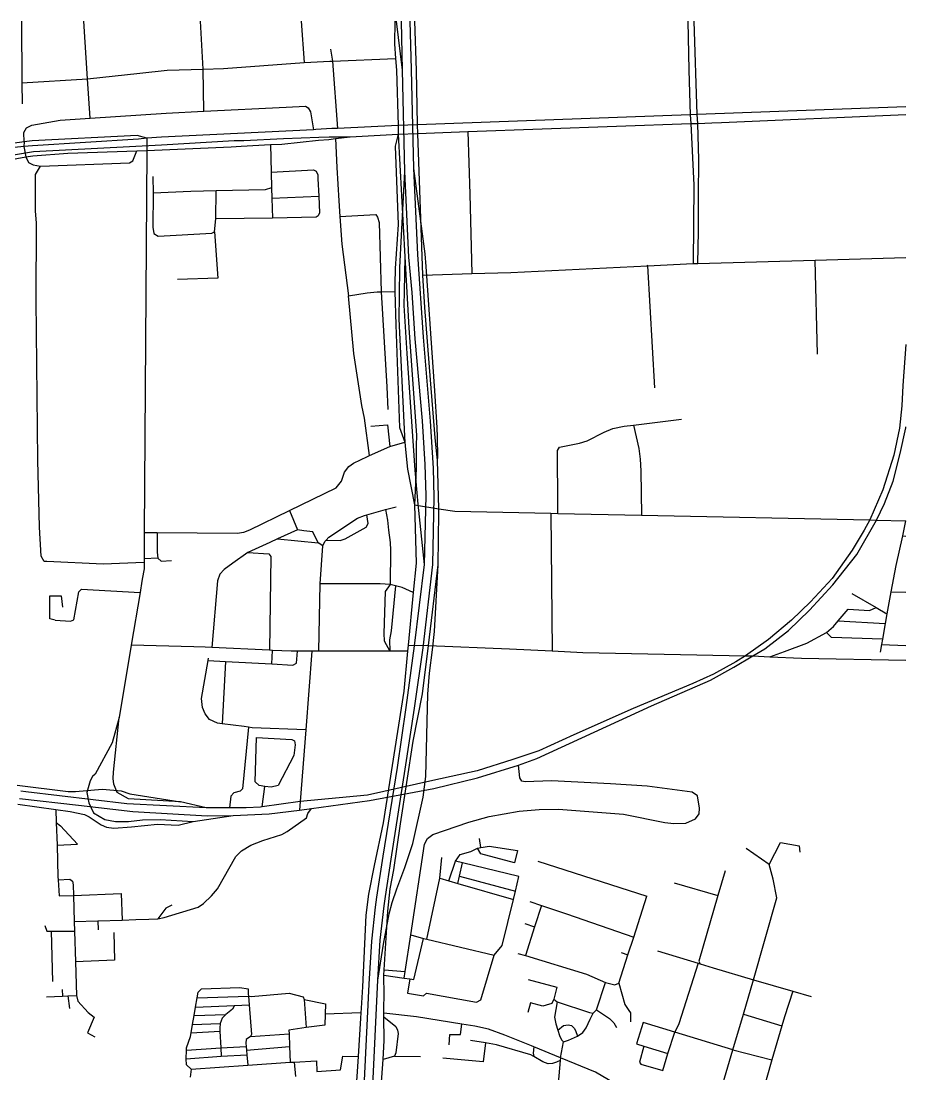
# Model space of a CAD drawing. Header units: inches. Extents: x 13372745 to 13380225, y 3541222 to 3545722.
# Drawn here: x 13378734 to 13380225, y 3543947 to 3545722 of the extents above; entities that cross this region are included whole.
import ezdxf

# ---------------------------------------------------------------- set-up
doc = ezdxf.new("R2010")
doc.units = ezdxf.units.IN
doc.header["$MEASUREMENT"] = 0

msp = doc.modelspace()

# ---------------------------------------------------------------- linework, layer by layer
for points in [[(13378734.2, 3545722), (13378735, 3545617.7), (13378735.3, 3545582.6)], [(13378850.3, 3545558.2), (13378845.8, 3545624.9), (13378839.3, 3545722)], [(13379041.7, 3545569.9), (13379040.3, 3545640.8), (13379036.2, 3545722)], [(13379205.6, 3545722), (13379210.5, 3545652)], [(13379363.5, 3545722), (13379363.2, 3545683.6), (13379364.9, 3545659.1), (13379366.3, 3545639.4), (13379368.9, 3545545.7), (13379369.4, 3545531.2)], [(13379365.5, 3545722), (13379375.6, 3545639.4)], [(13379374.1, 3545722), (13379375.6, 3545639.4)], [(13379396.4, 3544563.5), (13379411.3, 3544665), (13379427.3, 3544805.9), (13379429.6, 3544919.3), (13379428.7, 3544968.3), (13379423.4, 3545047.3), (13379411.7, 3545188.8), (13379402.3, 3545328.3), (13379395.3, 3545473.6), (13379391.4, 3545640.6), (13379389.2, 3545722)], [(13379401.5, 3545547.2), (13379400.2, 3545638.4), (13379397.1, 3545722)], [(13379857.1, 3545722), (13379858.8, 3545639.1), (13379861.3, 3545563.8), (13379862.5, 3545549.1), (13379867.3, 3545445.1), (13379866.1, 3545313.1)], [(13379874, 3545313.5), (13379875.1, 3545368), (13379875.4, 3545427.1), (13379875.6, 3545488.1), (13379874, 3545549.5), (13379873.1, 3545564.2), (13379868.1, 3545722)], [(13379255.2, 3545674.6), (13379258.7, 3545654.4), (13379266.8, 3545540.8)], [(13378735, 3545617.7), (13378845.8, 3545624.9), (13378933.6, 3545634.3), (13378979.7, 3545639.1), (13379040.3, 3545640.8), (13379074.7, 3545641.8), (13379210.5, 3545652), (13379222.1, 3545652.8)], [(13379222.1, 3545652.8), (13379253.7, 3545654.2)], [(13379253.7, 3545654.2), (13379258.7, 3545654.4), (13379364.9, 3545659.1)], [(13379375.6, 3545639.4), (13379379.9, 3545468.4), (13379386.8, 3545324), (13379392.2, 3545264.6), (13379397.1, 3545186.1), (13379409.3, 3545048), (13379414.3, 3544974.4), (13379416, 3544921.9), (13379413, 3544805.5), (13379396.3, 3544668.4), (13379382.3, 3544564.5)], [(13378738.7, 3545518.5), (13378738.5, 3545534.1), (13378742.5, 3545542.2), (13378751.6, 3545546.7), (13378799.4, 3545554.8), (13378850.3, 3545558.2), (13378978.2, 3545566.8), (13379041.7, 3545569.9), (13379180.4, 3545576.7), (13379212.7, 3545578.8), (13379217.4, 3545575.6), (13379221.6, 3545568.8), (13379226.3, 3545538.8)], [(13380224.8, 3545577.4), (13379873.1, 3545564.2), (13379861.3, 3545563.8), (13379401.5, 3545547.2)], [(13379369.4, 3545531.2), (13379402, 3545532.6), (13379486.7, 3545535.6), (13379862.5, 3545549.1), (13379874, 3545549.5), (13379898, 3545550.5), (13379914.1, 3545551.2), (13380224.8, 3545564.6)], [(13379230.2, 3545539.2), (13379226.3, 3545538.8), (13378970.2, 3545526.5), (13378945.5, 3545524.6), (13378931.3, 3545522.9), (13378752.7, 3545511.8)], [(13379257.1, 3545540.8), (13379230.2, 3545539.2)], [(13379401.5, 3545547.2), (13379368.9, 3545545.7), (13379266.8, 3545540.8), (13379257.1, 3545540.8)], [(13379431.4, 3545019.2), (13379423.5, 3545117.2), (13379414.2, 3545238.8), (13379410.5, 3545293.7), (13379402, 3545532.6), (13379401.5, 3545547.2)], [(13379486.7, 3545535.6), (13379489.8, 3545430), (13379493.5, 3545296.3)], [(13378752.3, 3545520.3), (13378738.7, 3545518.5), (13378693.8, 3545512.3)], [(13378752.3, 3545520.3), (13378738.7, 3545518.5), (13378738, 3545510.4), (13378741.5, 3545492.9), (13378746.4, 3545483.6), (13378754.1, 3545479.5), (13378766.5, 3545477.2), (13378916.3, 3545482.7), (13378922.2, 3545486.3), (13378928.6, 3545503.1)], [(13378945.5, 3545524.6), (13378929.5, 3545528.8), (13378752.3, 3545520.3)], [(13378945.5, 3545524.6), (13378945.5, 3545503.7), (13378941.2, 3544859.8), (13378940.9, 3544815.2), (13378940.8, 3544809), (13378940.8, 3544798.6), (13378940.1, 3544793)], [(13378970.1, 3545513.1), (13379092.5, 3545520.4)], [(13379092.5, 3545520.4), (13379109, 3545520.9)], [(13379104.7, 3545510.9), (13379154, 3545513.8), (13379172.9, 3545514.7), (13379234.6, 3545521)], [(13379109, 3545520.9), (13379175.8, 3545524), (13379235.3, 3545526.5)], [(13379234.6, 3545521), (13379252.5, 3545522.4)], [(13379235.3, 3545526.5), (13379252.8, 3545527)], [(13379252.5, 3545522.4), (13379263.4, 3545524), (13379288.4, 3545526.6)], [(13379252.8, 3545527), (13379288.4, 3545526.6), (13379369.4, 3545531.2)], [(13379263.4, 3545524), (13379265.6, 3545475.3), (13379268.9, 3545418.7), (13379270.8, 3545392.3), (13379274.2, 3545345.7), (13379285.2, 3545258.7)], [(13379369.4, 3545531.2), (13379363.8, 3545510.9), (13379369.2, 3545379.2), (13379364.3, 3545304.6), (13379363.4, 3545278.3), (13379363.4, 3545265.8), (13379365.2, 3545210), (13379371.5, 3545036.7), (13379380.1, 3545012.2)], [(13379369.4, 3545531.2), (13379380.4, 3545324.3), (13379387.1, 3545204.8), (13379399.9, 3545023), (13379399.5, 3545006.5)], [(13378752.7, 3545511.8), (13378738, 3545510.4), (13378701.9, 3545506.8), (13378673.2, 3545501.6), (13378632.1, 3545488.4), (13378590.9, 3545470), (13378540.2, 3545447.6), (13378502.7, 3545435.4), (13378469.3, 3545428.6)], [(13378696.5, 3545492.8), (13378754.3, 3545502.2), (13378970.1, 3545513.1)], [(13378753.4, 3545495), (13378812.6, 3545499), (13378928.6, 3545503.1), (13378945.5, 3545503.7)], [(13378945.5, 3545503.7), (13379087.6, 3545510.2)], [(13379087.6, 3545510.2), (13379104.7, 3545510.9)], [(13379154, 3545513.8), (13379155.2, 3545467.5), (13379155.9, 3545440.6), (13379156.4, 3545423.3), (13379157.3, 3545389.8)], [(13378695.7, 3545484.7), (13378741.5, 3545492.9), (13378753.4, 3545495)], [(13378759.7, 3545381), (13378758.2, 3545401.8), (13378758.2, 3545463.5), (13378766.5, 3545477.2)], [(13379155.2, 3545467.5), (13379226.4, 3545471.2), (13379230.7, 3545468.7), (13379233.6, 3545462.9), (13379233.9, 3545456.1), (13379235.4, 3545426.6), (13379236.8, 3545398.5), (13379234.3, 3545393.4), (13379230.7, 3545391.6), (13379157.3, 3545389.8), (13379061.9, 3545388.8)], [(13379379.9, 3545468.4), (13379371.4, 3545306.5), (13379370.8, 3545259.3), (13379370.5, 3545219.7), (13379379.6, 3545021.9)], [(13379416.2, 3545308), (13379414.7, 3545329.4), (13379395.3, 3545473.6)], [(13378955.8, 3545460), (13378956.1, 3545431.6), (13378955.8, 3545374.4), (13378957.6, 3545363.9), (13378964.8, 3545359.6), (13379055.1, 3545364.3), (13379059.8, 3545366.8), (13379061.9, 3545388.8), (13379062.6, 3545435.5)], [(13379155.9, 3545440.6), (13379145, 3545437.3), (13379062.6, 3545435.5), (13379019.8, 3545434.5), (13378956.1, 3545431.6)], [(13379156.4, 3545423.3), (13379235.4, 3545426.6)], [(13379270.8, 3545392.3), (13379331.3, 3545396.1), (13379334.3, 3545391.4), (13379336.9, 3545382.4), (13379340.3, 3545265.6), (13379350.1, 3545105.1), (13379351.8, 3545067.2)], [(13378940.8, 3544809), (13378871.9, 3544806.2), (13378776.9, 3544810.7), (13378772.6, 3544810.9), (13378767.4, 3544819.9), (13378764.5, 3544868.6), (13378761.7, 3544981.5), (13378758.8, 3545251.2), (13378759.7, 3545381)], [(13379059.8, 3545366.8), (13379065.2, 3545288.4), (13378997.5, 3545286.2)], [(13379380.4, 3545324.3), (13379379.1, 3545265.9), (13379378.6, 3545242.2), (13379379.7, 3545224.4)], [(13379410.5, 3545293.7), (13379493.5, 3545296.3), (13379559.1, 3545298.3), (13379789.1, 3545309.4), (13379866.1, 3545313.1), (13379874, 3545313.5), (13380072.1, 3545319), (13380224.8, 3545323.1)], [(13379430.7, 3545098.6), (13379416.2, 3545308)], [(13379789, 3545311.2), (13379789.1, 3545309.4), (13379801.4, 3545103.7)], [(13380075.6, 3545160.5), (13380072.1, 3545319)], [(13379285.2, 3545258.7), (13379316.8, 3545263.8), (13379333.9, 3545265.5), (13379340.3, 3545265.6), (13379363.4, 3545265.8)], [(13379320.9, 3544989.5), (13379312.6, 3545052.7), (13379307.9, 3545073.6), (13379294.6, 3545161.4), (13379285.2, 3545258.7)], [(13379379.7, 3545224.4), (13379383.5, 3545161.6), (13379397.2, 3544964.9)], [(13380224.8, 3545176.4), (13380219.6, 3545107.4)], [(13379435.3, 3545020.2), (13379435, 3545036.9), (13379430.7, 3545098.6)], [(13380219.6, 3545107.4), (13380217.9, 3545073.4)], [(13380217.9, 3545073.4), (13380214, 3545035.5), (13380204.2, 3544990.2), (13380185.7, 3544931.8), (13380164.2, 3544880.9), (13380154.3, 3544863.5), (13380134.5, 3544829.8), (13380100.4, 3544782.2), (13380064, 3544742.6), (13380032.1, 3544711.6), (13379993.5, 3544679.3), (13379954.4, 3544651.5), (13379938.2, 3544641.6), (13379900.5, 3544620.9), (13379865.9, 3544605.2), (13379765.2, 3544562.9), (13379665.2, 3544518.7), (13379606.3, 3544491.5), (13379562.6, 3544476.6), (13379502.1, 3544457.8), (13379427.7, 3544441.5)], [(13379323.1, 3545038.9), (13379351.1, 3545041.3), (13379355.3, 3545004.8)], [(13379638.3, 3544891.8), (13379638.3, 3544905.1), (13379637.7, 3544997.7), (13379641, 3545003.7), (13379674.9, 3545010.4), (13379687.6, 3545014.4), (13379716.2, 3545029), (13379730.8, 3545035), (13379750.1, 3545039), (13379765.5, 3545040.9), (13379846.6, 3545051)], [(13379765.5, 3545040.9), (13379774.7, 3545001.1), (13379776.7, 3544983.1), (13379778, 3544963.8), (13379779.3, 3544888.9)], [(13379379.6, 3545021.9), (13379380.1, 3545012.2)], [(13379429.5, 3544428.1), (13379502.8, 3544446.1), (13379572.2, 3544467.2), (13379602.6, 3544478.3), (13379796.3, 3544567.4), (13379895.3, 3544610.4), (13379935.1, 3544632.3), (13379967.1, 3544651.4), (13379987, 3544663.3), (13380026.8, 3544694.2), (13380062.2, 3544728.5), (13380101.7, 3544771.4), (13380142, 3544822.7), (13380175.2, 3544880.7), (13380189, 3544908.6), (13380203.2, 3544946.3), (13380215.2, 3544992.9), (13380224.6, 3545036), (13380224.8, 3545037.6)], [(13379317.7, 3544988), (13379320.9, 3544989.5), (13379355.3, 3545004.8), (13379380.1, 3545012.2)], [(13379380.1, 3545012.2), (13379381.6, 3544999.6)], [(13379399.5, 3545006.5), (13379399.6, 3544967.7)], [(13379434.7, 3544986.5), (13379431.4, 3545019.2)], [(13379436, 3544986.7), (13379435.3, 3545020.2)], [(13379293.9, 3544976.6), (13379317.7, 3544988)], [(13379345.4, 3544083.3), (13379344.8, 3544109.5), (13379345, 3544113.1), (13379345.6, 3544122.3), (13379351.6, 3544221.2), (13379355.5, 3544259), (13379361.9, 3544291.1), (13379373, 3544368.4), (13379394.4, 3544507.8), (13379410.4, 3544587.6), (13379420.2, 3544669.2), (13379436.5, 3544805), (13379437.9, 3544893), (13379437.6, 3544899.7), (13379435.2, 3544981.4), (13379434.7, 3544986.5)], [(13379381.6, 3544999.6), (13379384.6, 3544966.7)], [(13379435.2, 3544981.4), (13379436, 3544986.7)], [(13378941.2, 3544859.8), (13378962.7, 3544859.6), (13379097.9, 3544858.4), (13379109.3, 3544860.3), (13379119.2, 3544864.3), (13379185.9, 3544896.7), (13379264.7, 3544935.1), (13379273.6, 3544946), (13379278.6, 3544961.3), (13379286, 3544971.2), (13379293.9, 3544976.6)], [(13379399.6, 3544967.7), (13379396.4, 3544906.3), (13379399.3, 3544808.1), (13379394.6, 3544758.6), (13379386, 3544669.6), (13379385.1, 3544659.8), (13379378.6, 3544592.3), (13379343.6, 3544369.9), (13379328.9, 3544298), (13379319.3, 3544249.7), (13379314.5, 3544214.4), (13379309, 3544093.3)], [(13379384.6, 3544966.7), (13379396.4, 3544906.3)], [(13379397.2, 3544964.9), (13379402.1, 3544907.3), (13379413, 3544805.5)], [(13379185.9, 3544896.7), (13379199.4, 3544864.3)], [(13379235.5, 3544659.4), (13379237.7, 3544773.3), (13379242.4, 3544837.4), (13379245.5, 3544844.7), (13379247.6, 3544846.9), (13379252.4, 3544851.7), (13379300.5, 3544883.7), (13379312.6, 3544888.5), (13379316.3, 3544889.5), (13379347.9, 3544898.3), (13379365.9, 3544903.2)], [(13379347.9, 3544898.3), (13379351.2, 3544880.7), (13379352.9, 3544863.8), (13379355.9, 3544843), (13379356.4, 3544829.6), (13379355.9, 3544772), (13379347.3, 3544759.9), (13379345.1, 3544689.2), (13379345.5, 3544676.7), (13379355.1, 3544659.7)], [(13379396.4, 3544906.3), (13379437.6, 3544899.7), (13379464.5, 3544895.4), (13379626.4, 3544892.1), (13379638.3, 3544891.8), (13379779.3, 3544888.9), (13380164.2, 3544880.9), (13380175.2, 3544880.7), (13380224.4, 3544879.5), (13380224.9, 3544879.5)], [(13379247.6, 3544846.9), (13379271.5, 3544846), (13379279.7, 3544848.7), (13379315.2, 3544868.6), (13379318.7, 3544874.6), (13379316.3, 3544889.5)], [(13379626.4, 3544892.1), (13379628.4, 3544659.9)], [(13380224.4, 3544879.5), (13380218.8, 3544853.8), (13380208, 3544803.8), (13380199.6, 3544759.8), (13380192.6, 3544722.7), (13380191.9, 3544719), (13380189.8, 3544706.3), (13380185.3, 3544679.6), (13380183.8, 3544671), (13380181.6, 3544658)], [(13379242.4, 3544837.4), (13379234.5, 3544842), (13379225.6, 3544860.8), (13379210.3, 3544862.3), (13379199.4, 3544864.3), (13379165.8, 3544848.9), (13379152.9, 3544843), (13379115.7, 3544825.7), (13379090.5, 3544807.9), (13379075.7, 3544797), (13379068.7, 3544789.6), (13379064.8, 3544778.2), (13379055.3, 3544665.7)], [(13378962.7, 3544859.6), (13378963.2, 3544826.5), (13378964.1, 3544816.6), (13378969.8, 3544811.4), (13378987.3, 3544812.4)], [(13379165.8, 3544848.9), (13379234.5, 3544842)], [(13380218.8, 3544853.8), (13380224.9, 3544853.6)], [(13379115.7, 3544825.7), (13379150.9, 3544823.7), (13379154.8, 3544819.3), (13379152.3, 3544661.1)], [(13378964.1, 3544816.6), (13378940.9, 3544815.2)], [(13378940.1, 3544793), (13378937.4, 3544777.6)], [(13379430.5, 3544692.8), (13379436.5, 3544805)], [(13378937.4, 3544777.6), (13378934.1, 3544758.4), (13378919.2, 3544669.4), (13378898.9, 3544547.5)], [(13379394.6, 3544758.6), (13379375.9, 3544766.8), (13379364.5, 3544769.8), (13379355.9, 3544772), (13379338.6, 3544773.3), (13379237.7, 3544773.3)], [(13378791, 3544711.9), (13378817.2, 3544710.1), (13378822.8, 3544712.3), (13378831.1, 3544759.8), (13378835.4, 3544764.1), (13378934.1, 3544758.4)], [(13379364.5, 3544769.8), (13379357.2, 3544693.6), (13379354.6, 3544678.9), (13379355.1, 3544659.7)], [(13380133.6, 3544756.9), (13380174.7, 3544733.1), (13380192.6, 3544722.7)], [(13380199.6, 3544759.8), (13380224.9, 3544759.3)], [(13378791, 3544711.9), (13378782.3, 3544714.1), (13378782.3, 3544752.8), (13378801, 3544752.8), (13378803.2, 3544733.6)], [(13379995.7, 3544650.1), (13380020, 3544659.1), (13380057.7, 3544673.1), (13380091.2, 3544690.9), (13380102.8, 3544701.1), (13380110.6, 3544710.5), (13380127.5, 3544730.6), (13380163.4, 3544728.2), (13380174.7, 3544733.1)], [(13380110.6, 3544710.5), (13380189.8, 3544706.3)], [(13379393.9, 3544335.5), (13379411, 3544413.4), (13379415.7, 3544448), (13379419, 3544587.3), (13379421.9, 3544622.2), (13379426.9, 3544662), (13379430.5, 3544692.8)], [(13380185.3, 3544679.6), (13380099.4, 3544682.7), (13380091.2, 3544690.9)], [(13379024.8, 3544666.9), (13378919.2, 3544669.4)], [(13379044, 3544666.4), (13379024.8, 3544666.9)], [(13379385.1, 3544659.8), (13379355.1, 3544659.7), (13379235.5, 3544659.4), (13379223.7, 3544659.4), (13379199.3, 3544659.4), (13379188.6, 3544659.3), (13379157.5, 3544660.8), (13379152.3, 3544661.1), (13379055.3, 3544665.7), (13379044, 3544666.4)], [(13379386, 3544669.6), (13379420.2, 3544669.2), (13379556.8, 3544663.3), (13379628.4, 3544659.9), (13379680.4, 3544657.5), (13379954.4, 3544651.5), (13379967.1, 3544651.4), (13379995.7, 3544650.1), (13380048.6, 3544647.6), (13380224.9, 3544644.1)], [(13380183.8, 3544671), (13380224.9, 3544669.2)], [(13379048.8, 3544643.8), (13379078.1, 3544642.2), (13379156.1, 3544638), (13379191.4, 3544636), (13379198, 3544639.1), (13379199.3, 3544659.4)], [(13379156.1, 3544638), (13379157.5, 3544660.8)], [(13379223.7, 3544659.4), (13379213.3, 3544527.1), (13379203.7, 3544405.9), (13379202.6, 3544391.6)], [(13379213.3, 3544527.1), (13379123.1, 3544530.2), (13379116.8, 3544531.4), (13379109.4, 3544532.8), (13379072.6, 3544537.2), (13379064.8, 3544538.1), (13379051.2, 3544544.3), (13379044.1, 3544554), (13379039.3, 3544564.6), (13379037.5, 3544580), (13379048.8, 3544643.8), (13379049.4, 3544647.5)], [(13379078.1, 3544642.2), (13379072.6, 3544537.2)], [(13379382.3, 3544564.5), (13379367.3, 3544463.5), (13379343.4, 3544313.6), (13379332.4, 3544244.8)], [(13379347.7, 3544245.8), (13379357.2, 3544308.9), (13379380.7, 3544460.6), (13379396.4, 3544563.5)], [(13378898.9, 3544547.5), (13378887, 3544505.2), (13378858.6, 3544452.3), (13378853.8, 3544448.2)], [(13378888.8, 3544444.8), (13378889.5, 3544455.4), (13378898.9, 3544547.5)], [(13379116.8, 3544531.4), (13379106.7, 3544427.4), (13379102.8, 3544423.5), (13379092.2, 3544420.4), (13379086.9, 3544415.1), (13379084.7, 3544395.3)], [(13379130.5, 3544513.9), (13379190.1, 3544510.8), (13379194.5, 3544508.1), (13379195.8, 3544501.5), (13379193.2, 3544483.9), (13379166.7, 3544433.2), (13379155.3, 3544430.1), (13379144.2, 3544431.4), (13379135, 3544433.2), (13379127.9, 3544439.3), (13379130.5, 3544513.9)], [(13379864.5, 3544421.8), (13379788.9, 3544431.7), (13379727.2, 3544435.6), (13379627.7, 3544441), (13379582.9, 3544439.3), (13379577.4, 3544440.6), (13379574, 3544446.1), (13379572.2, 3544467.2)], [(13378853.8, 3544448.2), (13378850, 3544440.7), (13378844.4, 3544421), (13378847.7, 3544403.6), (13378855.7, 3544386.9), (13378874.8, 3544375.8), (13378892.5, 3544372.4)], [(13378914.6, 3544410.8), (13378895.6, 3544421.4), (13378890.1, 3544435.1), (13378888.8, 3544444.8)], [(13379427.7, 3544441.5), (13379317.7, 3544416.7)], [(13378726.9, 3544433.5), (13378813, 3544422.8), (13378825.1, 3544422.8), (13378857.6, 3544425.6), (13378871.1, 3544427), (13378902.3, 3544424.2), (13378916.7, 3544419.1), (13379002.4, 3544405.6)], [(13379317.7, 3544416.7), (13379203.7, 3544405.9), (13379140.1, 3544397.1), (13379136.9, 3544396.6), (13379113.1, 3544395.4), (13379084.7, 3544395.3), (13379045.7, 3544395.3), (13378912.1, 3544402.2), (13378741.7, 3544422.1), (13378733, 3544423.2)], [(13379140.1, 3544397.1), (13379144.2, 3544431.4)], [(13379320.6, 3544408), (13379429.5, 3544428.1)], [(13379853.9, 3544369.8), (13379870, 3544377), (13379876.2, 3544385.5), (13379876.9, 3544394.8), (13379873.4, 3544415.6), (13379864.5, 3544421.8)], [(13378727.9, 3544401.4), (13378792.3, 3544392.3), (13378816.6, 3544389.4), (13378840.4, 3544384.3), (13378848.6, 3544380), (13378868.4, 3544366.8), (13378877.4, 3544362.9), (13378890.2, 3544361.3), (13378919.8, 3544363.3), (13378963.8, 3544367.6), (13378998.4, 3544366.4), (13379023.5, 3544372.3)], [(13378730.7, 3544411.3), (13378830.6, 3544399.7), (13378922.1, 3544389.1), (13379047.1, 3544382), (13379091.3, 3544382.3)], [(13379045.7, 3544395.3), (13379002.4, 3544405.6), (13378914.6, 3544410.8)], [(13379091.3, 3544382.3), (13379151.7, 3544385.2), (13379202.6, 3544391.6), (13379222.8, 3544394.5), (13379320.6, 3544408)], [(13378792.3, 3544392.3), (13378793, 3544370.9), (13378794.2, 3544332.4), (13378795.8, 3544279), (13378796.3, 3544274.1), (13378815.9, 3544275.1), (13378820.3, 3544271.7), (13378821.3, 3544265.3), (13378821.8, 3544247.4), (13378823.2, 3544203.5), (13378823.7, 3544187.3), (13378825.4, 3544135.9), (13378827.2, 3544079), (13378829.5, 3544069.1)], [(13378892.5, 3544372.4), (13378914.7, 3544372.4), (13378938, 3544375.1), (13378968.1, 3544375.8), (13379023.5, 3544372.3), (13379091.3, 3544382.3)], [(13378948.9, 3544207.9), (13378964, 3544208.2), (13378974.7, 3544210.5), (13379032.3, 3544228.1), (13379041.1, 3544234.2), (13379054.6, 3544247.2), (13379064.8, 3544258.8), (13379095.5, 3544313.1), (13379105.2, 3544322.9), (13379121, 3544332.2), (13379141, 3544340.5), (13379173.1, 3544350.3), (13379182.3, 3544355.4), (13379214.9, 3544378.6), (13379216.7, 3544385.6), (13379222.8, 3544394.5)], [(13379345, 3544113.1), (13379379, 3544108.4), (13379380.7, 3544119.2), (13379390.2, 3544181.2), (13379413.4, 3544333.9), (13379418.5, 3544343.4), (13379427.6, 3544350.2), (13379488.1, 3544371.3), (13379522.6, 3544380.8), (13379573.3, 3544390), (13379606.8, 3544392.7), (13379639.3, 3544393), (13379748.9, 3544384.8), (13379818.3, 3544370.8), (13379833.7, 3544369.1), (13379853.9, 3544369.8)], [(13378793, 3544370.9), (13378800.3, 3544365)], [(13378800.3, 3544365), (13378828.8, 3544334.2)], [(13378794.2, 3544332.4), (13378828.8, 3544334.2)], [(13379334.6, 3544104.6), (13379344.4, 3544165.4), (13379353.9, 3544216.6), (13379359.2, 3544236), (13379366.8, 3544259), (13379380.1, 3544294.6), (13379393.9, 3544335.5)], [(13379454.6, 3544272.3), (13379465.8, 3544305.6), (13379473.9, 3544316.7), (13379491.5, 3544321.9), (13379502.7, 3544327.1), (13379508.7, 3544328.4), (13379512.2, 3544329.2), (13379522.5, 3544330.5), (13379570.1, 3544323.2), (13379565, 3544302.6), (13379508.7, 3544318), (13379502.7, 3544327.1)], [(13379508.7, 3544328.4), (13379506.4, 3544343.7)], [(13379994.3, 3544300.1), (13380013.3, 3544337.1), (13380044.9, 3544331.4), (13380046.3, 3544320.8)], [(13379417.2, 3544173.8), (13379439.1, 3544276.8), (13379443, 3544311.6)], [(13379968.1, 3544105.4), (13380007.1, 3544243.8), (13380000.9, 3544275.1), (13379994.3, 3544300.1), (13379955.6, 3544327)], [(13379388.9, 3544106.9), (13379385, 3544083.1), (13379411.7, 3544078.4), (13379416.8, 3544083.1), (13379501.4, 3544067.6), (13379508.3, 3544071.5), (13379531.1, 3544147.1), (13379544.4, 3544163.4), (13379563.3, 3544240.9), (13379566.6, 3544254.8), (13379572.7, 3544279.8), (13379477.3, 3544302.8), (13379465.8, 3544305.6)], [(13379469.5, 3544268), (13379472.3, 3544280.3), (13379477.3, 3544302.8)], [(13379604.4, 3544305.7), (13379788, 3544246.5)], [(13379439.1, 3544276.8), (13379454.6, 3544272.3), (13379469.5, 3544268), (13379563.3, 3544240.9)], [(13379472.3, 3544280.3), (13379566.6, 3544254.8)], [(13379920, 3544289.1), (13379908, 3544247.8), (13379875.9, 3544137), (13379878.2, 3544132.3), (13379899.9, 3544125.6), (13379968.1, 3544105.4)], [(13378796.3, 3544274.1), (13378797.7, 3544247), (13378821.8, 3544247.4)], [(13379834, 3544269), (13379908, 3544247.8)], [(13378821.8, 3544247.4), (13378902.4, 3544251.2), (13378903.8, 3544206.2)], [(13379332.4, 3544244.8), (13379330.2, 3544227.9), (13379324.4, 3544170.6), (13379319.8, 3544098.2), (13379301.8, 3543726.8), (13379290.9, 3543580.4), (13379290.5, 3543547.6), (13379290.7, 3543516.5), (13379300.2, 3543347), (13379311, 3543179.8), (13379323, 3543014.8), (13379336.9, 3542797.3)], [(13379377.7, 3542586.5), (13379357.6, 3542719.6), (13379349.6, 3542829.1), (13379335.7, 3543025.5), (13379331.1, 3543091.6), (13379325, 3543181.5), (13379313.5, 3543369.3), (13379309, 3543463.2), (13379308.2, 3543525.2), (13379309.1, 3543564.6), (13379309.2, 3543590.3), (13379316.7, 3543726.1), (13379334.6, 3544104.6), (13379338.8, 3544172.4), (13379345.5, 3544230.4), (13379347.7, 3544245.8)], [(13379571, 3544149.9), (13379583.7, 3544146.1), (13379686.7, 3544115), (13379718.6, 3544100.8), (13379734.5, 3544097.1), (13379741.2, 3544100), (13379756.4, 3544147.3), (13379766.1, 3544177.5), (13379788, 3544246.5)], [(13378987.8, 3544231.2), (13378977.7, 3544226.4), (13378964, 3544208.2)], [(13379610.6, 3544230.9), (13379599.1, 3544194.7), (13379583.7, 3544146.1)], [(13379591, 3544237.5), (13379610.6, 3544230.9), (13379652.9, 3544216.7), (13379766.1, 3544177.5)], [(13378823.2, 3544203.5), (13378863.2, 3544204.8), (13378903.8, 3544206.2), (13378927, 3544207.3)], [(13378863.2, 3544204.8), (13378863.7, 3544189.5)], [(13378927, 3544207.3), (13378948.9, 3544207.9)], [(13378773.6, 3544197), (13378777.3, 3544187.2), (13378784.3, 3544187.3), (13378823.7, 3544187.3)], [(13378784.3, 3544187.3), (13378786.5, 3544102.8)], [(13379582.6, 3544200.2), (13379599.1, 3544194.7)], [(13378889.8, 3544184.9), (13378890.8, 3544138.6), (13378825.4, 3544135.9)], [(13379379, 3544108.4), (13379388.9, 3544106.9), (13379395.8, 3544105.9), (13379412.1, 3544175)], [(13379390.2, 3544181.2), (13379412.1, 3544175), (13379417.2, 3544173.8), (13379531.1, 3544147.1)], [(13379744.8, 3544151.2), (13379756.4, 3544147.3)], [(13379806.1, 3544154.3), (13379874.5, 3544133.4), (13379878.2, 3544132.3)], [(13379874.5, 3544133.4), (13379842, 3544031), (13379835.2, 3544017.2)], [(13379345.6, 3544122.3), (13379380.7, 3544119.2)], [(13379588.3, 3544105.8), (13379636.6, 3544093), (13379631.3, 3544072.6), (13379637, 3544068), (13379632.8, 3544042.2), (13379634.9, 3544031.2), (13379638.4, 3544020.7), (13379640.9, 3544011.5), (13379644.4, 3544004.4), (13379647.9, 3544001), (13379656.4, 3544003.4), (13379671.2, 3544010.4), (13379680.1, 3544016.4), (13379685.7, 3544024.2), (13379692.8, 3544039), (13379697.7, 3544049.3)], [(13379637, 3544068), (13379691.7, 3544050.3), (13379697.7, 3544049.3), (13379703.4, 3544054.9), (13379718.6, 3544100.8)], [(13379741.2, 3544100), (13379751.4, 3544063.6), (13379758.1, 3544053.7), (13379760.5, 3544049.5), (13379760.9, 3544034.8)], [(13379897.5, 3543873.6), (13379909.8, 3543907.1), (13379916.5, 3543930.1), (13379933.4, 3543987.3), (13379951.1, 3544047.5), (13379968.1, 3544105.4)], [(13379968.1, 3544105.4), (13380034.1, 3544086.2), (13380065.4, 3544077.1)], [(13378802.6, 3544089.3), (13378803.7, 3544077.9)], [(13379012.2, 3543962), (13379011.9, 3543972.2), (13379012.5, 3543987), (13379012.5, 3543990.5), (13379019.2, 3544010), (13379020.2, 3544016.1), (13379022.7, 3544030.3), (13379025.2, 3544045), (13379027.6, 3544059), (13379030.4, 3544075), (13379032.1, 3544084.6), (13379037.9, 3544090), (13379102.3, 3544092.4), (13379116.4, 3544090), (13379116.4, 3544081.8)], [(13379116.4, 3544081.8), (13379116.7, 3544078), (13379117.9, 3544063.1), (13379121.8, 3544013.1), (13379120.3, 3544009.6), (13379113.2, 3544004.6), (13379112.5, 3543998.3), (13379112.9, 3543992.9), (13379113.5, 3543986.9), (13379114.2, 3543978.7), (13379115.7, 3543961.3)], [(13379116.7, 3544078), (13379121.5, 3544077.2), (13379185.6, 3544082.7), (13379208.9, 3544076.6), (13379210.8, 3544072.1)], [(13379309, 3544093.3), (13379306.8, 3544057.8)], [(13379345.1, 3544054.2), (13379345.4, 3544083.3)], [(13380034.1, 3544086.2), (13380020.1, 3544042.8), (13380015.8, 3544027.8), (13379999.1, 3543970.2), (13379982.1, 3543911), (13379981.1, 3543907.7), (13379964.2, 3543847.4)], [(13378776.7, 3544076.5), (13378803.7, 3544077.9), (13378812.4, 3544078.3), (13378827.2, 3544079)], [(13378812.4, 3544078.3), (13378815.2, 3544057.1)], [(13378829.5, 3544069.1), (13378846.8, 3544050.1)], [(13379027.6, 3544059), (13379093.3, 3544062), (13379117.9, 3544063.1)], [(13379030.4, 3544075), (13379116.7, 3544078)], [(13379093.3, 3544062), (13379089.8, 3544055.7), (13379078.9, 3544046.7), (13379072.3, 3544040.9), (13379069.1, 3544031.9), (13379068.4, 3544023.7), (13379068.6, 3544019), (13379070, 3543990.6), (13379070.7, 3543976.5)], [(13379210.8, 3544072.1), (13379246.4, 3544065.1), (13379246, 3544047.5), (13379245.6, 3544029.1), (13379213.9, 3544025.2), (13379185.1, 3544020.2), (13379185.3, 3544014.5), (13379186, 3543993.2), (13379187, 3543966.3)], [(13379210.8, 3544072.1), (13379213.9, 3544025.2)], [(13379631.3, 3544072.6), (13379628.1, 3544065.3), (13379618.8, 3544062.5), (13379612.8, 3544061), (13379592.1, 3544066.8), (13379587.4, 3544050.3)], [(13378846.8, 3544050.1), (13378856.6, 3544042.2), (13378845.3, 3544015.7), (13378858, 3544009.4)], [(13379025.2, 3544045), (13379078.9, 3544046.7)], [(13379306, 3544049.8), (13379246, 3544047.5)], [(13379306.8, 3544057.8), (13379306, 3544049.8), (13379305.8, 3544040.5), (13379301.5, 3543976.2), (13379283.1, 3543699.9), (13379275.9, 3543592.2), (13379277.5, 3543562.6), (13379283.3, 3543459.2), (13379291.2, 3543319.5), (13379292, 3543305.8), (13379303.8, 3543096.1), (13379304.8, 3543079.3)], [(13379349.1, 3543099.7), (13379339.6, 3543241.2), (13379330.1, 3543382.7), (13379317.1, 3543513.6), (13379316.5, 3543539.4), (13379316, 3543560.7), (13379323.7, 3543697.4), (13379343.9, 3543971), (13379345.5, 3544003.3), (13379345.2, 3544042.7), (13379345.2, 3544049.2), (13379345.1, 3544054.2)], [(13379885.6, 3543852.1), (13379878.5, 3543849.7), (13379761.7, 3543914), (13379701.5, 3543949.4), (13379642.6, 3543973.9), (13379598, 3543992.4), (13379593.6, 3543994.3), (13379548.7, 3544012), (13379521.6, 3544022), (13379498.6, 3544027.3), (13379476.7, 3544030.7), (13379400, 3544042.7), (13379345.2, 3544049.2)], [(13379703.4, 3544054.9), (13379725.1, 3544040.1), (13379732.8, 3544032.7), (13379737, 3544025)], [(13379951.1, 3544047.5), (13380015.8, 3544027.8)], [(13379022.7, 3544030.3), (13379069.1, 3544031.9)], [(13379345.2, 3544042.7), (13379365.4, 3544026.7), (13379367.9, 3544020.3), (13379369.3, 3544015), (13379365.4, 3543982.3), (13379362.9, 3543976.6), (13379343.9, 3543971)], [(13379455.3, 3543995.8), (13379456.4, 3544012.9), (13379474.2, 3544013.2), (13379476.7, 3544030.7)], [(13379638.4, 3544020.7), (13379647.6, 3544028.1), (13379655.4, 3544029.5), (13379661, 3544028.4), (13379665.6, 3544023.8), (13379668.1, 3544019.9), (13379671.2, 3544010.4)], [(13379933.4, 3543987.3), (13379835.2, 3544017.2), (13379782.1, 3544033.4), (13379770.6, 3543997.4)], [(13379020.2, 3544016.1), (13379068.6, 3544019)], [(13379120.3, 3544009.6), (13379185.3, 3544014.5)], [(13379770.6, 3543997.4), (13379783.2, 3543993.4), (13379823.4, 3543980.9), (13379835.2, 3544017.2)], [(13379012.5, 3543987), (13379070, 3543990.6), (13379112.9, 3543992.9)], [(13379113.5, 3543986.9), (13379186, 3543993.2)], [(13379516.5, 3543998.9), (13379512.6, 3543967), (13379444.3, 3543973.4)], [(13379642.2, 3543969.5), (13379635.9, 3543966.3), (13379629.2, 3543964.5), (13379622, 3543963.8), (13379613.2, 3543967), (13379598, 3543976.1), (13379592.9, 3543979.1), (13379534.6, 3543995.8), (13379516.5, 3543998.9), (13379491.2, 3544003.3)], [(13379598, 3543992.4), (13379596.8, 3543981.6), (13379598, 3543976.1)], [(13379642.6, 3543973.9), (13379647.9, 3544001)], [(13379783.2, 3543993.4), (13379775.8, 3543966.6), (13379778.3, 3543963.1), (13379815, 3543952.2), (13379823.4, 3543980.9)], [(13379011.9, 3543972.2), (13379070.7, 3543976.5), (13379114.2, 3543978.7)], [(13379012.2, 3543962), (13379020, 3543954.6), (13379115.7, 3543961.3), (13379187, 3543966.3), (13379194.1, 3543966.7), (13379231.5, 3543968.7), (13379232.3, 3543950.7), (13379272.1, 3543953.4), (13379276.1, 3543976.7), (13379301.5, 3543976.2)], [(13379642.6, 3543973.9), (13379642.2, 3543969.5), (13379635.7, 3543898.6), (13379627.5, 3543808.2), (13379619.6, 3543726.8), (13379616.2, 3543718.9), (13379615.7, 3543718.6), (13379613.4, 3543716.9), (13379609.9, 3543714.4), (13379602, 3543711.6), (13379503.1, 3543706.4), (13379323.7, 3543697.4)], [(13379362.9, 3543976.6), (13379407, 3543976.3)], [(13379933.4, 3543987.3), (13379999.1, 3543970.2)], [(13379194.1, 3543966.7), (13379195.9, 3543942.4)], [(13379020, 3543954.6), (13379018.8, 3543941.3)]]:
    msp.add_lwpolyline(points)

doc.saveas('drawing.dxf')
